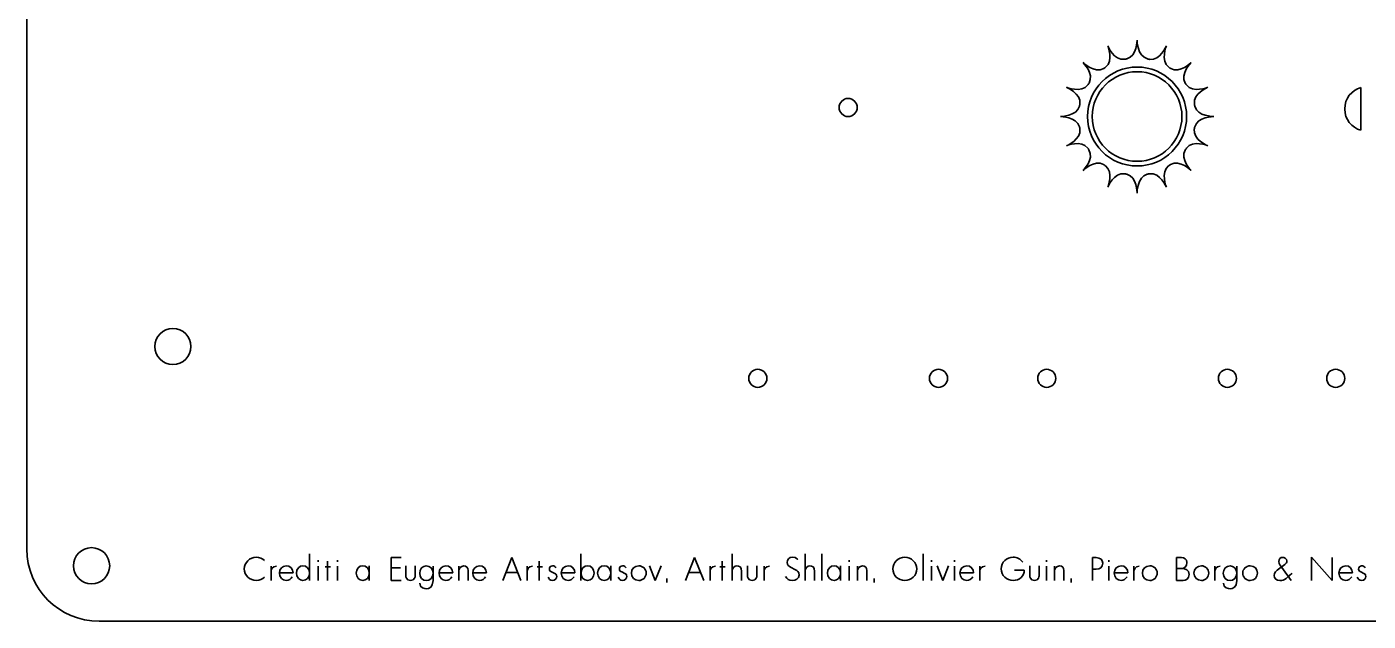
# Model space of a CAD drawing. Header units: inches. Extents: x 0 to 9.7, y -5.9 to 6.4.
# Drawn here: x 0 to 5.85, y -5.91 to -3.31 of the extents above; entities that cross this region are included whole.
import ezdxf

# ---------------------------------------------------------------- set-up
doc = ezdxf.new("R2010")
doc.units = ezdxf.units.IN
doc.header["$MEASUREMENT"] = 0
doc.layers.add('Livello 1', color=7, linetype='Continuous')

msp = doc.modelspace()

# ---------------------------------------------------------------- linework, layer by layer
at = {"layer": 'Livello 1', "color": 250, "lineweight": 35}
for points in [[(0, -5.5906), (0, -0.315)], [(9.3913, -5.9056), (0.315, -5.9056)]]:
    msp.add_lwpolyline(points, dxfattribs=at)
at = {"layer": 'Livello 1', "color": 174, "lineweight": 35}
for points in [[(5.8145, -3.7646), (5.8145, -3.5787)], [(5.7437, -3.6708), (5.7437, -3.6716)], [(5.7437, -3.6708), (5.7437, -3.6708)], [(5.7437, -3.6716), (5.7437, -3.6725)], [(5.7437, -3.6725), (5.7437, -3.6725)], [(1.2322, -5.7275), (1.2322, -5.6112)], [(1.2322, -5.6112), (1.2322, -5.7275)], [(2.4151, -5.7275), (2.4151, -5.6112)], [(2.4151, -5.6112), (2.4151, -5.7275)], [(3.0741, -5.7282), (3.0741, -5.612)], [(3.0741, -5.612), (3.0741, -5.7282)], [(3.3923, -5.612), (3.3923, -5.7282)], [(3.3923, -5.7282), (3.3923, -5.612)], [(3.4653, -5.612), (3.4653, -5.7282)], [(3.4653, -5.7282), (3.4653, -5.612)], [(3.907, -5.7282), (3.907, -5.612)], [(3.907, -5.612), (3.907, -5.7282)], [(1.0642, -5.7282), (1.0642, -5.6653)], [(1.0642, -5.6653), (1.0642, -5.7282)], [(1.2703, -5.6394), (1.2703, -5.646)], [(1.2703, -5.646), (1.2703, -5.6394)], [(1.2703, -5.6653), (1.2703, -5.7282)], [(1.2703, -5.7282), (1.2703, -5.6653)], [(1.3003, -5.6684), (1.3103, -5.6684)], [(1.3103, -5.6684), (1.3003, -5.6684)], [(1.3103, -5.6438), (1.3103, -5.6684)], [(1.3103, -5.6684), (1.3103, -5.6438)], [(1.3103, -5.7282), (1.3103, -5.6684)], [(1.3103, -5.6684), (1.3103, -5.7282)], [(1.3235, -5.6684), (1.3103, -5.6684)], [(1.3103, -5.6684), (1.3235, -5.6684)], [(1.3543, -5.6394), (1.3543, -5.646)], [(1.3543, -5.646), (1.3543, -5.6394)], [(1.3543, -5.6653), (1.3543, -5.7282)], [(1.3543, -5.7282), (1.3543, -5.6653)], [(1.4926, -5.7275), (1.4926, -5.6645)], [(1.4926, -5.6645), (1.4926, -5.7275)], [(1.5878, -5.6284), (1.5878, -5.7282)], [(1.6315, -5.6284), (1.5878, -5.6284)], [(1.5878, -5.6284), (1.6315, -5.6284)], [(1.5878, -5.6728), (1.5878, -5.6284)], [(1.6519, -5.6646), (1.6519, -5.7086)], [(1.6519, -5.7086), (1.6519, -5.6646)], [(1.6922, -5.7086), (1.6922, -5.6646)], [(1.6922, -5.6646), (1.6922, -5.7086)], [(1.7702, -5.6649), (1.7702, -5.7285)], [(1.7702, -5.7285), (1.7702, -5.6649)], [(1.8826, -5.7282), (1.8826, -5.6653)], [(1.8826, -5.6653), (1.8826, -5.7282)], [(2.114, -5.6284), (2.0746, -5.7282)], [(2.0746, -5.7282), (2.114, -5.6284)], [(2.1536, -5.7282), (2.114, -5.6284)], [(2.114, -5.6284), (2.1536, -5.7282)], [(2.181, -5.6653), (2.181, -5.7282)], [(2.181, -5.7282), (2.181, -5.6653)], [(2.2236, -5.6684), (2.2336, -5.6684)], [(2.2336, -5.6684), (2.2236, -5.6684)], [(2.2336, -5.6438), (2.2336, -5.6684)], [(2.2336, -5.6684), (2.2336, -5.6438)], [(2.2336, -5.7282), (2.2336, -5.6684)], [(2.2336, -5.6684), (2.2336, -5.7282)], [(2.2468, -5.6684), (2.2336, -5.6684)], [(2.2336, -5.6684), (2.2468, -5.6684)], [(2.545, -5.7275), (2.545, -5.6645)], [(2.545, -5.6645), (2.545, -5.7275)], [(2.7142, -5.6645), (2.7391, -5.7282)], [(2.7391, -5.7282), (2.7142, -5.6645)], [(2.764, -5.6645), (2.7391, -5.7282)], [(2.7391, -5.7282), (2.764, -5.6645)], [(2.9105, -5.6284), (2.8711, -5.7282)], [(2.8711, -5.7282), (2.9105, -5.6284)], [(2.9501, -5.7282), (2.9105, -5.6284)], [(2.9105, -5.6284), (2.9501, -5.7282)], [(2.9775, -5.6653), (2.9775, -5.7282)], [(2.9775, -5.7282), (2.9775, -5.6653)], [(3.0201, -5.6684), (3.0301, -5.6684)], [(3.0301, -5.6684), (3.0201, -5.6684)], [(3.0301, -5.6438), (3.0301, -5.6684)], [(3.0301, -5.6684), (3.0301, -5.6438)], [(3.0301, -5.6684), (3.0301, -5.7282)], [(3.0433, -5.6684), (3.0301, -5.6684)], [(3.0301, -5.6684), (3.0433, -5.6684)], [(3.0301, -5.7282), (3.0301, -5.6684)], [(3.1412, -5.6646), (3.1412, -5.7086)], [(3.1412, -5.7086), (3.1412, -5.6646)], [(3.1815, -5.7086), (3.1815, -5.6646)], [(3.1815, -5.6646), (3.1815, -5.7086)], [(3.2132, -5.7282), (3.2132, -5.6653)], [(3.2132, -5.6653), (3.2132, -5.7282)], [(3.3279, -5.6696), (3.3505, -5.6813)], [(3.3505, -5.6813), (3.3279, -5.6696)], [(3.5465, -5.7275), (3.5465, -5.6645)], [(3.5465, -5.6645), (3.5465, -5.7275)], [(3.5846, -5.646), (3.5846, -5.6394)], [(3.5846, -5.6394), (3.5846, -5.646)], [(3.5846, -5.7282), (3.5846, -5.6653)], [(3.5846, -5.6653), (3.5846, -5.7282)], [(3.6204, -5.7282), (3.6204, -5.6653)], [(3.6204, -5.6653), (3.6204, -5.7282)], [(3.9429, -5.6394), (3.9429, -5.646)], [(3.9429, -5.646), (3.9429, -5.6394)], [(3.9429, -5.6653), (3.9429, -5.7282)], [(3.9429, -5.7282), (3.9429, -5.6653)], [(3.9919, -5.7282), (3.9669, -5.6645)], [(3.9669, -5.6645), (3.9919, -5.7282)], [(4.0167, -5.6645), (3.9919, -5.7282)], [(3.9919, -5.7282), (4.0167, -5.6645)], [(4.0427, -5.646), (4.0427, -5.6394)], [(4.0427, -5.6394), (4.0427, -5.646)], [(4.0427, -5.7282), (4.0427, -5.6653)], [(4.0427, -5.6653), (4.0427, -5.7282)], [(4.1527, -5.6653), (4.1527, -5.7282)], [(4.1527, -5.7282), (4.1527, -5.6653)], [(4.3713, -5.6646), (4.3713, -5.7086)], [(4.3713, -5.7086), (4.3713, -5.6646)], [(4.4116, -5.7086), (4.4116, -5.6646)], [(4.4116, -5.6646), (4.4116, -5.7086)], [(4.4433, -5.6394), (4.4433, -5.646)], [(4.4433, -5.646), (4.4433, -5.6394)], [(4.4433, -5.6653), (4.4433, -5.7282)], [(4.4433, -5.7282), (4.4433, -5.6653)], [(4.4791, -5.7282), (4.4791, -5.6653)], [(4.4791, -5.6653), (4.4791, -5.7282)], [(4.6445, -5.7282), (4.6445, -5.6284)], [(4.6445, -5.6284), (4.6445, -5.7282)], [(4.6604, -5.6284), (4.6445, -5.6284)], [(4.6445, -5.6284), (4.6604, -5.6284)], [(4.7152, -5.6394), (4.7152, -5.646)], [(4.7152, -5.646), (4.7152, -5.6394)], [(4.7152, -5.6653), (4.7152, -5.7282)], [(4.7152, -5.7282), (4.7152, -5.6653)], [(4.8252, -5.7282), (4.8252, -5.6653)], [(4.8252, -5.6653), (4.8252, -5.7282)], [(5.0103, -5.6284), (5.0316, -5.6284)], [(5.0103, -5.7282), (5.0103, -5.6284)], [(5.0103, -5.6284), (5.0103, -5.7282)], [(5.0316, -5.6284), (5.0103, -5.6284)], [(5.178, -5.6653), (5.178, -5.7282)], [(5.178, -5.7282), (5.178, -5.6653)], [(5.2728, -5.6649), (5.2728, -5.7285)], [(5.2728, -5.7285), (5.2728, -5.6649)], [(5.4495, -5.6835), (5.4825, -5.6585)], [(5.4825, -5.6585), (5.4495, -5.6835)], [(5.5982, -5.627), (5.5982, -5.7275)], [(5.6896, -5.7282), (5.5982, -5.627)], [(5.5982, -5.627), (5.6896, -5.7282)], [(5.5982, -5.7275), (5.5982, -5.627)], [(5.6896, -5.6277), (5.6896, -5.7282)], [(5.6896, -5.7282), (5.6896, -5.6277)], [(1.101, -5.6947), (1.1604, -5.6947)], [(1.1604, -5.6947), (1.101, -5.6947)], [(1.6283, -5.6728), (1.5878, -5.6728)], [(1.5878, -5.6728), (1.6283, -5.6728)], [(1.5878, -5.7282), (1.5878, -5.6728)], [(1.6315, -5.7282), (1.5878, -5.7282)], [(1.5878, -5.7282), (1.6315, -5.7282)], [(1.7968, -5.6947), (1.8562, -5.6947)], [(1.8562, -5.6947), (1.7968, -5.6947)], [(1.9435, -5.6947), (2.0029, -5.6947)], [(2.0029, -5.6947), (1.9435, -5.6947)], [(2.1394, -5.6925), (2.0885, -5.6925)], [(2.0885, -5.6925), (2.1394, -5.6925)], [(2.2872, -5.6907), (2.3007, -5.6971)], [(2.3007, -5.6971), (2.2872, -5.6907)], [(2.3293, -5.6947), (2.3887, -5.6947)], [(2.3887, -5.6947), (2.3293, -5.6947)], [(2.5926, -5.6907), (2.6061, -5.6971)], [(2.6061, -5.6971), (2.5926, -5.6907)], [(2.79, -5.7197), (2.79, -5.7372)], [(2.79, -5.7372), (2.79, -5.7197)], [(2.9359, -5.6925), (2.885, -5.6925)], [(2.885, -5.6925), (2.9359, -5.6925)], [(3.1149, -5.7282), (3.1149, -5.6885)], [(3.1149, -5.6885), (3.1149, -5.7282)], [(3.4331, -5.6885), (3.4331, -5.7282)], [(3.4331, -5.7282), (3.4331, -5.6885)], [(3.6929, -5.7197), (3.6929, -5.7372)], [(3.6929, -5.7372), (3.6929, -5.7197)], [(4.0669, -5.6947), (4.1263, -5.6947)], [(4.1263, -5.6947), (4.0669, -5.6947)], [(4.3052, -5.6827), (4.3467, -5.6827)], [(4.3467, -5.6827), (4.3052, -5.6827)], [(4.5516, -5.7372), (4.5516, -5.7197)], [(4.5516, -5.7197), (4.5516, -5.7372)], [(4.6445, -5.6791), (4.661, -5.6791)], [(4.661, -5.6791), (4.6445, -5.6791)], [(4.7394, -5.6947), (4.7988, -5.6947)], [(4.7988, -5.6947), (4.7394, -5.6947)], [(5.0103, -5.676), (5.031, -5.676)], [(5.031, -5.676), (5.0103, -5.676)], [(5.0103, -5.676), (5.031, -5.676)], [(5.031, -5.676), (5.0103, -5.676)], [(5.04, -5.7282), (5.0103, -5.7282)], [(5.0103, -5.7282), (5.04, -5.7282)], [(5.5107, -5.7282), (5.4698, -5.671)], [(5.4698, -5.671), (5.5107, -5.7282)], [(5.7184, -5.6947), (5.7778, -5.6947)], [(5.7778, -5.6947), (5.7184, -5.6947)], [(5.8138, -5.6907), (5.8272, -5.6971)], [(5.8272, -5.6971), (5.8138, -5.6907)]]:
    msp.add_lwpolyline(points, dxfattribs=at)
for points in [[(4.8388, -3.371), (4.8388, -3.371), (4.8388, -3.4415), (4.7942, -3.4532)], [(4.8842, -3.4534), (4.8388, -3.4418), (4.8388, -3.371), (4.8388, -3.371)], [(4.7111, -3.3964), (4.7111, -3.3964), (4.7381, -3.4616), (4.7013, -3.4895)], [(4.7846, -3.4551), (4.7382, -3.4618), (4.7111, -3.3964), (4.7111, -3.3964)], [(4.9665, -3.3964), (4.9665, -3.3964), (4.9395, -3.4616), (4.8938, -3.4553)], [(4.9769, -3.4899), (4.9394, -3.4618), (4.9665, -3.3964), (4.9665, -3.3964)], [(4.6028, -3.4687), (4.6028, -3.4687), (4.6527, -3.5186), (4.6294, -3.5585)], [(4.6932, -3.4949), (4.6529, -3.5188), (4.6028, -3.4687), (4.6028, -3.4687)], [(4.6231, -3.7047), (4.6231, -3.5858), (4.7199, -3.489), (4.8388, -3.489)], [(4.6976, -3.4923), (4.6961, -3.4931), (4.6946, -3.494), (4.6932, -3.4949)], [(4.7013, -3.4895), (4.7001, -3.4904), (4.6989, -3.4913), (4.6976, -3.4923)], [(4.7897, -3.4544), (4.788, -3.4546), (4.7862, -3.4549), (4.7846, -3.4551)], [(4.7942, -3.4532), (4.7927, -3.4536), (4.7912, -3.454), (4.7897, -3.4544)], [(4.8388, -3.489), (4.9577, -3.489), (5.0545, -3.5858), (5.0545, -3.7047)], [(4.8892, -3.4547), (4.8875, -3.4542), (4.8858, -3.4538), (4.8842, -3.4534)], [(4.8938, -3.4553), (4.8923, -3.4551), (4.8908, -3.4549), (4.8892, -3.4547)], [(4.9812, -3.4931), (4.9798, -3.492), (4.9783, -3.4909), (4.9769, -3.4899)], [(4.9851, -3.4953), (4.9838, -3.4946), (4.9825, -3.4938), (4.9812, -3.4931)], [(5.0748, -3.4687), (5.0748, -3.4687), (5.0249, -3.5186), (4.9851, -3.4953)], [(5.0486, -3.5591), (5.0247, -3.5188), (5.0748, -3.4687), (5.0748, -3.4687)], [(4.6269, -3.5626), (4.6259, -3.5639), (4.6249, -3.5653), (4.6239, -3.5666)], [(4.6294, -3.5585), (4.6286, -3.5598), (4.6278, -3.5612), (4.6269, -3.5626)], [(4.8388, -3.5094), (4.7311, -3.5094), (4.6434, -3.597), (4.6434, -3.7047)], [(5.0341, -3.7047), (5.0341, -3.597), (4.9465, -3.5094), (4.8388, -3.5094)], [(5.0512, -3.5634), (5.0503, -3.562), (5.0495, -3.5605), (5.0486, -3.5591)], [(5.0541, -3.5672), (5.0531, -3.566), (5.0522, -3.5647), (5.0512, -3.5634)], [(4.6239, -3.5666), (4.5959, -3.6041), (4.5305, -3.577), (4.5305, -3.577)], [(4.5305, -3.577), (4.5305, -3.577), (4.5957, -3.604), (4.5894, -3.6497)], [(5.1471, -3.577), (5.1471, -3.577), (5.0819, -3.604), (5.0541, -3.5672)], [(5.0884, -3.6505), (5.0817, -3.6041), (5.1471, -3.577), (5.1471, -3.577)], [(5.8145, -3.5787), (5.7736, -3.5898), (5.7437, -3.6264), (5.7437, -3.6708)], [(3.5402, -3.6654), (3.5402, -3.6436), (3.5578, -3.626), (3.5795, -3.626)], [(3.5795, -3.7047), (3.5578, -3.7047), (3.5402, -3.6871), (3.5402, -3.6654)], [(3.5795, -3.626), (3.6013, -3.626), (3.6189, -3.6436), (3.6189, -3.6654)], [(3.6189, -3.6654), (3.6189, -3.6871), (3.6013, -3.7047), (3.5795, -3.7047)], [(4.5875, -3.6593), (4.5759, -3.7047), (4.5051, -3.7047), (4.5051, -3.7047)], [(4.5887, -3.6543), (4.5883, -3.656), (4.5879, -3.6577), (4.5875, -3.6593)], [(4.5894, -3.6497), (4.5892, -3.6513), (4.5889, -3.6528), (4.5887, -3.6543)], [(5.0891, -3.6556), (5.0889, -3.6539), (5.0886, -3.6522), (5.0884, -3.6505)], [(5.0903, -3.6601), (5.0899, -3.6586), (5.0895, -3.6571), (5.0891, -3.6556)], [(5.1725, -3.7047), (5.1725, -3.7047), (5.102, -3.7047), (5.0903, -3.6601)], [(5.7437, -3.6725), (5.7437, -3.7168), (5.7736, -3.7535), (5.8145, -3.7646)], [(4.5051, -3.7047), (4.5051, -3.7047), (4.5756, -3.7047), (4.5873, -3.7494)], [(4.8388, -3.9204), (4.7199, -3.9204), (4.6231, -3.8236), (4.6231, -3.7047)], [(4.6434, -3.7047), (4.6434, -3.8125), (4.7311, -3.9001), (4.8388, -3.9001)], [(4.8388, -3.9001), (4.9465, -3.9001), (5.0341, -3.8125), (5.0341, -3.7047)], [(5.0545, -3.7047), (5.0545, -3.8237), (4.9577, -3.9204), (4.8388, -3.9204)], [(5.0901, -3.7501), (5.1017, -3.7047), (5.1725, -3.7047), (5.1725, -3.7047)], [(4.5892, -3.759), (4.5959, -3.8053), (4.5305, -3.8324), (4.5305, -3.8324)], [(4.5873, -3.7494), (4.5877, -3.7509), (4.5881, -3.7524), (4.5885, -3.7539)], [(4.5885, -3.7539), (4.5887, -3.7556), (4.589, -3.7573), (4.5892, -3.759)], [(5.1471, -3.8324), (5.1471, -3.8324), (5.0819, -3.8054), (5.0882, -3.7597)], [(5.0882, -3.7597), (5.0884, -3.7582), (5.0887, -3.7566), (5.0889, -3.7551)], [(5.0889, -3.7551), (5.0893, -3.7534), (5.0897, -3.7518), (5.0901, -3.7501)], [(4.5305, -3.8324), (4.5305, -3.8324), (4.5957, -3.8054), (4.6235, -3.8422)], [(4.629, -3.8504), (4.6529, -3.8906), (4.6028, -3.9407), (4.6028, -3.9407)], [(4.6235, -3.8422), (4.6245, -3.8435), (4.6254, -3.8447), (4.6264, -3.846)], [(4.6264, -3.846), (4.6272, -3.8474), (4.6281, -3.8489), (4.629, -3.8504)], [(5.0748, -3.9407), (5.0748, -3.9407), (5.0249, -3.8908), (5.0482, -3.851)], [(5.0482, -3.851), (5.049, -3.8497), (5.0498, -3.8483), (5.0506, -3.847)], [(5.0506, -3.847), (5.0516, -3.8456), (5.0526, -3.8442), (5.0537, -3.8429)], [(5.0537, -3.8429), (5.0817, -3.8053), (5.1471, -3.8324), (5.1471, -3.8324)], [(4.6028, -3.9407), (4.6028, -3.9407), (4.6527, -3.8908), (4.6925, -3.9141)], [(4.6925, -3.9141), (4.6939, -3.9149), (4.6953, -3.9157), (4.6966, -3.9166)], [(4.6966, -3.9166), (4.698, -3.9176), (4.6993, -3.9186), (4.7007, -3.9196)], [(4.98, -3.9172), (4.9815, -3.9163), (4.9829, -3.9154), (4.9844, -3.9146)], [(4.9844, -3.9146), (5.0247, -3.8906), (5.0748, -3.9407), (5.0748, -3.9407)], [(4.7007, -3.9196), (4.7382, -3.9476), (4.7111, -4.013), (4.7111, -4.013)], [(4.7111, -4.013), (4.7111, -4.013), (4.7381, -3.9479), (4.7838, -3.9542)], [(4.7838, -3.9542), (4.7853, -3.9544), (4.7868, -3.9546), (4.7884, -3.9548)], [(4.7884, -3.9548), (4.79, -3.9552), (4.7917, -3.9557), (4.7934, -3.9561)], [(4.7934, -3.9561), (4.8388, -3.9676), (4.8388, -4.0384), (4.8388, -4.0384)], [(4.8388, -4.0384), (4.8388, -4.0384), (4.8388, -3.9679), (4.8834, -3.9562)], [(4.8834, -3.9562), (4.8849, -3.9558), (4.8864, -3.9554), (4.8879, -3.955)], [(4.8879, -3.955), (4.8897, -3.9548), (4.8913, -3.9546), (4.8931, -3.9543)], [(4.8931, -3.9543), (4.9394, -3.9476), (4.9665, -4.013), (4.9665, -4.013)], [(4.9665, -4.013), (4.9665, -4.013), (4.9395, -3.9479), (4.9763, -3.92)], [(4.9763, -3.92), (4.9775, -3.919), (4.9788, -3.9181), (4.98, -3.9172)], [(1.0003, -5.627), (0.9714, -5.627), (0.9478, -5.6498), (0.9478, -5.6775)], [(0.9478, -5.6775), (0.9478, -5.6498), (0.9714, -5.627), (1.0003, -5.627)], [(1.0355, -5.6402), (1.0262, -5.6318), (1.0137, -5.627), (1.0003, -5.627)], [(1.0003, -5.627), (1.0137, -5.627), (1.0262, -5.6318), (1.0355, -5.6402)], [(1.0642, -5.6884), (1.0642, -5.6831), (1.0685, -5.6645), (1.0875, -5.6653)], [(1.0875, -5.6653), (1.0685, -5.6645), (1.0642, -5.6831), (1.0642, -5.6884)], [(1.1307, -5.6638), (1.1142, -5.6638), (1.1009, -5.6782), (1.1009, -5.6958)], [(1.1009, -5.6958), (1.1009, -5.6782), (1.1142, -5.6638), (1.1307, -5.6638)], [(1.1604, -5.6947), (1.16, -5.6774), (1.1468, -5.6638), (1.1307, -5.6638)], [(1.1307, -5.6638), (1.1468, -5.6638), (1.16, -5.6774), (1.1604, -5.6947)], [(1.175, -5.696), (1.175, -5.6782), (1.1878, -5.6636), (1.2036, -5.6636)], [(1.175, -5.696), (1.175, -5.6782), (1.1878, -5.6636), (1.2036, -5.6636)], [(1.2036, -5.6636), (1.2193, -5.6636), (1.2322, -5.6782), (1.2322, -5.696)], [(1.2036, -5.6636), (1.2193, -5.6636), (1.2322, -5.6782), (1.2322, -5.696)], [(1.4354, -5.696), (1.4354, -5.6782), (1.4482, -5.6636), (1.464, -5.6636)], [(1.4354, -5.696), (1.4354, -5.6782), (1.4482, -5.6636), (1.464, -5.6636)], [(1.464, -5.6636), (1.4797, -5.6636), (1.4926, -5.6782), (1.4926, -5.696)], [(1.464, -5.6636), (1.4797, -5.6636), (1.4926, -5.6782), (1.4926, -5.696)], [(1.7121, -5.6964), (1.7121, -5.6785), (1.7251, -5.6642), (1.7411, -5.6642)], [(1.7121, -5.6964), (1.7121, -5.6785), (1.7251, -5.6642), (1.7411, -5.6642)], [(1.7411, -5.6642), (1.7572, -5.6642), (1.7702, -5.6785), (1.7702, -5.6964)], [(1.7411, -5.6642), (1.7572, -5.6642), (1.7702, -5.6785), (1.7702, -5.6964)], [(1.8265, -5.6638), (1.81, -5.6638), (1.7967, -5.6782), (1.7967, -5.6958)], [(1.7967, -5.6958), (1.7967, -5.6782), (1.81, -5.6638), (1.8265, -5.6638)], [(1.8562, -5.6947), (1.8558, -5.6774), (1.8426, -5.6638), (1.8265, -5.6638)], [(1.8265, -5.6638), (1.8426, -5.6638), (1.8558, -5.6774), (1.8562, -5.6947)], [(1.8826, -5.6866), (1.883, -5.677), (1.8917, -5.6643), (1.904, -5.6643)], [(1.904, -5.6643), (1.8917, -5.6643), (1.883, -5.677), (1.8826, -5.6866)], [(1.923, -5.6838), (1.923, -5.6717), (1.9162, -5.6643), (1.904, -5.6643)], [(1.904, -5.6643), (1.9162, -5.6643), (1.923, -5.6717), (1.923, -5.6838)], [(1.9732, -5.6638), (1.9567, -5.6638), (1.9433, -5.6782), (1.9433, -5.6958)], [(1.9433, -5.6958), (1.9433, -5.6782), (1.9567, -5.6638), (1.9732, -5.6638)], [(2.0029, -5.6947), (2.0025, -5.6774), (1.9893, -5.6638), (1.9732, -5.6638)], [(1.9732, -5.6638), (1.9893, -5.6638), (2.0025, -5.6774), (2.0029, -5.6947)], [(2.2043, -5.6653), (2.1853, -5.6645), (2.181, -5.6831), (2.181, -5.6884)], [(2.181, -5.6884), (2.181, -5.6831), (2.1853, -5.6645), (2.2043, -5.6653)], [(2.2908, -5.6639), (2.2826, -5.6639), (2.2772, -5.6699), (2.2772, -5.6782)], [(2.2772, -5.6782), (2.2772, -5.6699), (2.2826, -5.6639), (2.2908, -5.6639)], [(2.3059, -5.6724), (2.305, -5.6685), (2.299, -5.6639), (2.2908, -5.6639)], [(2.2908, -5.6639), (2.299, -5.6639), (2.305, -5.6685), (2.3059, -5.6724)], [(2.359, -5.6638), (2.3425, -5.6638), (2.3292, -5.6782), (2.3292, -5.6958)], [(2.3292, -5.6958), (2.3292, -5.6782), (2.3425, -5.6638), (2.359, -5.6638)], [(2.3887, -5.6947), (2.3883, -5.6774), (2.3751, -5.6638), (2.359, -5.6638)], [(2.359, -5.6638), (2.3751, -5.6638), (2.3883, -5.6774), (2.3887, -5.6947)], [(2.4153, -5.696), (2.4153, -5.6782), (2.4282, -5.6636), (2.444, -5.6636)], [(2.4153, -5.696), (2.4153, -5.6782), (2.4282, -5.6636), (2.444, -5.6636)], [(2.444, -5.6636), (2.4598, -5.6636), (2.4726, -5.6782), (2.4726, -5.696)], [(2.444, -5.6636), (2.4598, -5.6636), (2.4726, -5.6782), (2.4726, -5.696)], [(2.4878, -5.696), (2.4878, -5.6782), (2.5005, -5.6636), (2.5164, -5.6636)], [(2.4878, -5.696), (2.4878, -5.6782), (2.5005, -5.6636), (2.5164, -5.6636)], [(2.5164, -5.6636), (2.532, -5.6636), (2.545, -5.6782), (2.545, -5.696)], [(2.5164, -5.6636), (2.532, -5.6636), (2.545, -5.6782), (2.545, -5.696)], [(2.5962, -5.6639), (2.588, -5.6639), (2.5826, -5.6699), (2.5826, -5.6782)], [(2.5826, -5.6782), (2.5826, -5.6699), (2.588, -5.6639), (2.5962, -5.6639)], [(2.6114, -5.6724), (2.6104, -5.6685), (2.6044, -5.6639), (2.5962, -5.6639)], [(2.5962, -5.6639), (2.6044, -5.6639), (2.6104, -5.6685), (2.6114, -5.6724)], [(2.6346, -5.696), (2.6346, -5.6782), (2.6491, -5.6638), (2.6669, -5.6638)], [(2.6346, -5.696), (2.6346, -5.6782), (2.6491, -5.6638), (2.6669, -5.6638)], [(2.6669, -5.6638), (2.6847, -5.6638), (2.6993, -5.6782), (2.6993, -5.696)], [(2.6669, -5.6638), (2.6847, -5.6638), (2.6993, -5.6782), (2.6993, -5.696)], [(3.0008, -5.6653), (2.9818, -5.6645), (2.9775, -5.6831), (2.9775, -5.6884)], [(2.9775, -5.6884), (2.9775, -5.6831), (2.9818, -5.6645), (3.0008, -5.6653)], [(3.0741, -5.6875), (3.0741, -5.6729), (3.0847, -5.6643), (3.0944, -5.6643)], [(3.0944, -5.6643), (3.0847, -5.6643), (3.0741, -5.6729), (3.0741, -5.6875)], [(3.0944, -5.6643), (3.1043, -5.6643), (3.1149, -5.6681), (3.1149, -5.6885)], [(3.1149, -5.6885), (3.1149, -5.6681), (3.1043, -5.6643), (3.0944, -5.6643)], [(3.2132, -5.6884), (3.2132, -5.6831), (3.2175, -5.6645), (3.2365, -5.6653)], [(3.2365, -5.6653), (3.2175, -5.6645), (3.2132, -5.6831), (3.2132, -5.6884)], [(3.3375, -5.6264), (3.3211, -5.6264), (3.3128, -5.6389), (3.3132, -5.6496)], [(3.3132, -5.6496), (3.3128, -5.6389), (3.3211, -5.6264), (3.3375, -5.6264)], [(3.3132, -5.6496), (3.3136, -5.6605), (3.3194, -5.6653), (3.3279, -5.6696)], [(3.3279, -5.6696), (3.3194, -5.6653), (3.3136, -5.6605), (3.3132, -5.6496)], [(3.3601, -5.637), (3.3601, -5.637), (3.3538, -5.6264), (3.3375, -5.6264)], [(3.3375, -5.6264), (3.3538, -5.6264), (3.3601, -5.637), (3.3601, -5.637)], [(3.3923, -5.6875), (3.3923, -5.6729), (3.4029, -5.6643), (3.4126, -5.6643)], [(3.4126, -5.6643), (3.4029, -5.6643), (3.3923, -5.6729), (3.3923, -5.6875)], [(3.4126, -5.6643), (3.4224, -5.6643), (3.4331, -5.6681), (3.4331, -5.6885)], [(3.4331, -5.6885), (3.4331, -5.6681), (3.4224, -5.6643), (3.4126, -5.6643)], [(3.4893, -5.696), (3.4893, -5.6782), (3.5021, -5.6636), (3.5179, -5.6636)], [(3.4893, -5.696), (3.4893, -5.6782), (3.5021, -5.6636), (3.5179, -5.6636)], [(3.5179, -5.6636), (3.5336, -5.6636), (3.5465, -5.6782), (3.5465, -5.696)], [(3.5179, -5.6636), (3.5336, -5.6636), (3.5465, -5.6782), (3.5465, -5.696)], [(3.6204, -5.6866), (3.6208, -5.677), (3.6294, -5.6643), (3.6418, -5.6643)], [(3.6418, -5.6643), (3.6294, -5.6643), (3.6208, -5.677), (3.6204, -5.6866)], [(3.6608, -5.6838), (3.6608, -5.6717), (3.654, -5.6643), (3.6418, -5.6643)], [(3.6418, -5.6643), (3.654, -5.6643), (3.6608, -5.6717), (3.6608, -5.6838)], [(3.774, -5.6777), (3.774, -5.6498), (3.7976, -5.627), (3.8262, -5.627)], [(3.774, -5.6777), (3.774, -5.6498), (3.7976, -5.627), (3.8262, -5.627)], [(3.8262, -5.627), (3.8549, -5.627), (3.8784, -5.6498), (3.8784, -5.6777)], [(3.8262, -5.627), (3.8549, -5.627), (3.8784, -5.6498), (3.8784, -5.6777)], [(4.0966, -5.6638), (4.0801, -5.6638), (4.0668, -5.6782), (4.0668, -5.6958)], [(4.0668, -5.6958), (4.0668, -5.6782), (4.0801, -5.6638), (4.0966, -5.6638)], [(4.1263, -5.6947), (4.1259, -5.6774), (4.1127, -5.6638), (4.0966, -5.6638)], [(4.0966, -5.6638), (4.1127, -5.6638), (4.1259, -5.6774), (4.1263, -5.6947)], [(4.176, -5.6653), (4.157, -5.6645), (4.1527, -5.6831), (4.1527, -5.6884)], [(4.1527, -5.6884), (4.1527, -5.6831), (4.157, -5.6645), (4.176, -5.6653)], [(4.2983, -5.6262), (4.2698, -5.6262), (4.2465, -5.6491), (4.2465, -5.6771)], [(4.2465, -5.6771), (4.2465, -5.6491), (4.2698, -5.6262), (4.2983, -5.6262)], [(4.3409, -5.6482), (4.3313, -5.6345), (4.3152, -5.6262), (4.2983, -5.6262)], [(4.2983, -5.6262), (4.3152, -5.6262), (4.3313, -5.6345), (4.3409, -5.6482)], [(4.4791, -5.6866), (4.4795, -5.677), (4.4881, -5.6643), (4.5005, -5.6643)], [(4.5005, -5.6643), (4.4881, -5.6643), (4.4795, -5.677), (4.4791, -5.6866)], [(4.5195, -5.6838), (4.5195, -5.6717), (4.5127, -5.6643), (4.5005, -5.6643)], [(4.5005, -5.6643), (4.5127, -5.6643), (4.5195, -5.6717), (4.5195, -5.6838)], [(4.6889, -5.6531), (4.6889, -5.6367), (4.6787, -5.6285), (4.6604, -5.6284)], [(4.6604, -5.6284), (4.6787, -5.6285), (4.6889, -5.6367), (4.6889, -5.6531)], [(4.661, -5.6791), (4.678, -5.6791), (4.6889, -5.6693), (4.6889, -5.6531)], [(4.6889, -5.6531), (4.6889, -5.6693), (4.678, -5.6791), (4.661, -5.6791)], [(4.7691, -5.6638), (4.7526, -5.6638), (4.7392, -5.6782), (4.7392, -5.6958)], [(4.7392, -5.6958), (4.7392, -5.6782), (4.7526, -5.6638), (4.7691, -5.6638)], [(4.7988, -5.6947), (4.7984, -5.6774), (4.7852, -5.6638), (4.7691, -5.6638)], [(4.7691, -5.6638), (4.7852, -5.6638), (4.7984, -5.6774), (4.7988, -5.6947)], [(4.8252, -5.6884), (4.8252, -5.6831), (4.8295, -5.6645), (4.8485, -5.6653)], [(4.8485, -5.6653), (4.8295, -5.6645), (4.8252, -5.6831), (4.8252, -5.6884)], [(4.8619, -5.696), (4.8619, -5.6782), (4.8765, -5.6638), (4.8942, -5.6638)], [(4.8619, -5.696), (4.8619, -5.6782), (4.8765, -5.6638), (4.8942, -5.6638)], [(4.8942, -5.6638), (4.912, -5.6638), (4.9266, -5.6782), (4.9266, -5.696)], [(4.8942, -5.6638), (4.912, -5.6638), (4.9266, -5.6782), (4.9266, -5.696)], [(5.0557, -5.6502), (5.0557, -5.6666), (5.0461, -5.676), (5.031, -5.676)], [(5.031, -5.676), (5.0461, -5.676), (5.0557, -5.6666), (5.0557, -5.6502)], [(5.0316, -5.6284), (5.0441, -5.6284), (5.0557, -5.6338), (5.0557, -5.6502)], [(5.0557, -5.6502), (5.0557, -5.6338), (5.0441, -5.6284), (5.0316, -5.6284)], [(5.0866, -5.696), (5.0866, -5.6782), (5.1012, -5.6638), (5.1189, -5.6638)], [(5.0866, -5.696), (5.0866, -5.6782), (5.1012, -5.6638), (5.1189, -5.6638)], [(5.1189, -5.6638), (5.1367, -5.6638), (5.1513, -5.6782), (5.1513, -5.696)], [(5.1189, -5.6638), (5.1367, -5.6638), (5.1513, -5.6782), (5.1513, -5.696)], [(5.2013, -5.6653), (5.1823, -5.6645), (5.178, -5.6831), (5.178, -5.6884)], [(5.178, -5.6884), (5.178, -5.6831), (5.1823, -5.6645), (5.2013, -5.6653)], [(5.2146, -5.6964), (5.2146, -5.6785), (5.2277, -5.6642), (5.2437, -5.6642)], [(5.2146, -5.6964), (5.2146, -5.6785), (5.2277, -5.6642), (5.2437, -5.6642)], [(5.2437, -5.6642), (5.2598, -5.6642), (5.2728, -5.6785), (5.2728, -5.6964)], [(5.2437, -5.6642), (5.2598, -5.6642), (5.2728, -5.6785), (5.2728, -5.6964)], [(5.2992, -5.696), (5.2992, -5.6782), (5.3138, -5.6638), (5.3316, -5.6638)], [(5.2992, -5.696), (5.2992, -5.6782), (5.3138, -5.6638), (5.3316, -5.6638)], [(5.3316, -5.6638), (5.3493, -5.6638), (5.3639, -5.6782), (5.3639, -5.696)], [(5.3316, -5.6638), (5.3493, -5.6638), (5.3639, -5.6782), (5.3639, -5.696)], [(5.4717, -5.6271), (5.4641, -5.6274), (5.4566, -5.6342), (5.4566, -5.6457)], [(5.4566, -5.6457), (5.4566, -5.6342), (5.4641, -5.6274), (5.4717, -5.6271)], [(5.4566, -5.6457), (5.4566, -5.6571), (5.4655, -5.6649), (5.4698, -5.671)], [(5.4698, -5.671), (5.4655, -5.6649), (5.4566, -5.6571), (5.4566, -5.6457)], [(5.4913, -5.643), (5.4913, -5.6323), (5.4795, -5.6269), (5.4717, -5.6271)], [(5.4717, -5.6271), (5.4795, -5.6269), (5.4913, -5.6323), (5.4913, -5.643)], [(5.4825, -5.6585), (5.4892, -5.6534), (5.4913, -5.6473), (5.4913, -5.643)], [(5.4913, -5.643), (5.4913, -5.6473), (5.4892, -5.6534), (5.4825, -5.6585)], [(5.7481, -5.6638), (5.7316, -5.6638), (5.7183, -5.6782), (5.7183, -5.6958)], [(5.7183, -5.6958), (5.7183, -5.6782), (5.7316, -5.6638), (5.7481, -5.6638)], [(5.7778, -5.6947), (5.7774, -5.6774), (5.7642, -5.6638), (5.7481, -5.6638)], [(5.7481, -5.6638), (5.7642, -5.6638), (5.7774, -5.6774), (5.7778, -5.6947)], [(5.8174, -5.6639), (5.8092, -5.6639), (5.8038, -5.6699), (5.8038, -5.6782)], [(5.8038, -5.6782), (5.8038, -5.6699), (5.8092, -5.6639), (5.8174, -5.6639)], [(5.8325, -5.6724), (5.8315, -5.6685), (5.8256, -5.6639), (5.8174, -5.6639)], [(5.8174, -5.6639), (5.8256, -5.6639), (5.8315, -5.6685), (5.8325, -5.6724)], [(0.9478, -5.6775), (0.9478, -5.7054), (0.9714, -5.7282), (1.0003, -5.7282)], [(1.0003, -5.7282), (0.9714, -5.7282), (0.9478, -5.7054), (0.9478, -5.6775)], [(1.0362, -5.7142), (1.0269, -5.7228), (1.0142, -5.7282), (1.0003, -5.7282)], [(1.0003, -5.7282), (1.0142, -5.7282), (1.0269, -5.7228), (1.0362, -5.7142)], [(1.1009, -5.6958), (1.1009, -5.7136), (1.1142, -5.7282), (1.1307, -5.7282)], [(1.1307, -5.7282), (1.1142, -5.7282), (1.1009, -5.7136), (1.1009, -5.6958)], [(1.1307, -5.7282), (1.1417, -5.7282), (1.1514, -5.7215), (1.1567, -5.712)], [(1.1567, -5.712), (1.1514, -5.7215), (1.1417, -5.7282), (1.1307, -5.7282)], [(1.2036, -5.7282), (1.1878, -5.7282), (1.175, -5.7136), (1.175, -5.696)], [(1.2036, -5.7282), (1.1878, -5.7282), (1.175, -5.7136), (1.175, -5.696)], [(1.2322, -5.696), (1.2322, -5.7136), (1.2193, -5.7282), (1.2036, -5.7282)], [(1.2322, -5.696), (1.2322, -5.7136), (1.2193, -5.7282), (1.2036, -5.7282)], [(1.464, -5.7282), (1.4482, -5.7282), (1.4354, -5.7136), (1.4354, -5.696)], [(1.464, -5.7282), (1.4482, -5.7282), (1.4354, -5.7136), (1.4354, -5.696)], [(1.4926, -5.696), (1.4926, -5.7136), (1.4797, -5.7282), (1.464, -5.7282)], [(1.4926, -5.696), (1.4926, -5.7136), (1.4797, -5.7282), (1.464, -5.7282)], [(1.6519, -5.7086), (1.6519, -5.7086), (1.6522, -5.7281), (1.6719, -5.7282)], [(1.6719, -5.7282), (1.6522, -5.7281), (1.6519, -5.7086), (1.6519, -5.7086)], [(1.6719, -5.7282), (1.6918, -5.7285), (1.6922, -5.7086), (1.6922, -5.7086)], [(1.6922, -5.7086), (1.6922, -5.7086), (1.6918, -5.7285), (1.6719, -5.7282)], [(1.7411, -5.7285), (1.7251, -5.7285), (1.7121, -5.7142), (1.7121, -5.6964)], [(1.7411, -5.7285), (1.7251, -5.7285), (1.7121, -5.7142), (1.7121, -5.6964)], [(1.7702, -5.6964), (1.7702, -5.7142), (1.7572, -5.7285), (1.7411, -5.7285)], [(1.7702, -5.6964), (1.7702, -5.7142), (1.7572, -5.7285), (1.7411, -5.7285)], [(1.7702, -5.7285), (1.7702, -5.7585), (1.7522, -5.7641), (1.7432, -5.7641)], [(1.7432, -5.7641), (1.7522, -5.7641), (1.7702, -5.7585), (1.7702, -5.7285)], [(1.7967, -5.6958), (1.7967, -5.7136), (1.81, -5.7282), (1.8265, -5.7282)], [(1.8265, -5.7282), (1.81, -5.7282), (1.7967, -5.7136), (1.7967, -5.6958)], [(1.8265, -5.7282), (1.8375, -5.7282), (1.8472, -5.7215), (1.8525, -5.712)], [(1.8525, -5.712), (1.8472, -5.7215), (1.8375, -5.7282), (1.8265, -5.7282)], [(1.923, -5.7282), (1.923, -5.7125), (1.923, -5.6993), (1.923, -5.6838)], [(1.923, -5.6838), (1.923, -5.6993), (1.923, -5.7125), (1.923, -5.7282)], [(1.9433, -5.6958), (1.9433, -5.7136), (1.9567, -5.7282), (1.9732, -5.7282)], [(1.9732, -5.7282), (1.9567, -5.7282), (1.9433, -5.7136), (1.9433, -5.6958)], [(1.9991, -5.712), (1.9939, -5.7215), (1.9841, -5.7282), (1.9732, -5.7282)], [(1.9732, -5.7282), (1.9841, -5.7282), (1.9939, -5.7215), (1.9991, -5.712)], [(2.2718, -5.7136), (2.2747, -5.7201), (2.28, -5.7282), (2.2911, -5.7282)], [(2.2911, -5.7282), (2.28, -5.7282), (2.2747, -5.7201), (2.2718, -5.7136)], [(2.2772, -5.6782), (2.2773, -5.6864), (2.2833, -5.6886), (2.2872, -5.6907)], [(2.2872, -5.6907), (2.2833, -5.6886), (2.2773, -5.6864), (2.2772, -5.6782)], [(2.3093, -5.7103), (2.3094, -5.7197), (2.3021, -5.7282), (2.2911, -5.7282)], [(2.2911, -5.7282), (2.3021, -5.7282), (2.3094, -5.7197), (2.3093, -5.7103)], [(2.3007, -5.6971), (2.304, -5.6986), (2.3091, -5.7008), (2.3093, -5.7103)], [(2.3093, -5.7103), (2.3091, -5.7008), (2.304, -5.6986), (2.3007, -5.6971)], [(2.3292, -5.6958), (2.3292, -5.7136), (2.3425, -5.7282), (2.359, -5.7282)], [(2.359, -5.7282), (2.3425, -5.7282), (2.3292, -5.7136), (2.3292, -5.6958)], [(2.359, -5.7282), (2.37, -5.7282), (2.3797, -5.7215), (2.385, -5.712)], [(2.385, -5.712), (2.3797, -5.7215), (2.37, -5.7282), (2.359, -5.7282)], [(2.444, -5.7282), (2.4282, -5.7282), (2.4153, -5.7136), (2.4153, -5.696)], [(2.444, -5.7282), (2.4282, -5.7282), (2.4153, -5.7136), (2.4153, -5.696)], [(2.4726, -5.696), (2.4726, -5.7136), (2.4598, -5.7282), (2.444, -5.7282)], [(2.4726, -5.696), (2.4726, -5.7136), (2.4598, -5.7282), (2.444, -5.7282)], [(2.5164, -5.7282), (2.5005, -5.7282), (2.4878, -5.7136), (2.4878, -5.696)], [(2.5164, -5.7282), (2.5005, -5.7282), (2.4878, -5.7136), (2.4878, -5.696)], [(2.545, -5.696), (2.545, -5.7136), (2.532, -5.7282), (2.5164, -5.7282)], [(2.545, -5.696), (2.545, -5.7136), (2.532, -5.7282), (2.5164, -5.7282)], [(2.5772, -5.7136), (2.5801, -5.7201), (2.5854, -5.7282), (2.5965, -5.7282)], [(2.5965, -5.7282), (2.5854, -5.7282), (2.5801, -5.7201), (2.5772, -5.7136)], [(2.5826, -5.6782), (2.5828, -5.6864), (2.5887, -5.6886), (2.5926, -5.6907)], [(2.5926, -5.6907), (2.5887, -5.6886), (2.5828, -5.6864), (2.5826, -5.6782)], [(2.6147, -5.7103), (2.6148, -5.7197), (2.6075, -5.7282), (2.5965, -5.7282)], [(2.5965, -5.7282), (2.6075, -5.7282), (2.6148, -5.7197), (2.6147, -5.7103)], [(2.6061, -5.6971), (2.6094, -5.6986), (2.6145, -5.7008), (2.6147, -5.7103)], [(2.6147, -5.7103), (2.6145, -5.7008), (2.6094, -5.6986), (2.6061, -5.6971)], [(2.6669, -5.7282), (2.6491, -5.7282), (2.6346, -5.7136), (2.6346, -5.696)], [(2.6669, -5.7282), (2.6491, -5.7282), (2.6346, -5.7136), (2.6346, -5.696)], [(2.6993, -5.696), (2.6993, -5.7136), (2.6847, -5.7282), (2.6669, -5.7282)], [(2.6993, -5.696), (2.6993, -5.7136), (2.6847, -5.7282), (2.6669, -5.7282)], [(3.1412, -5.7086), (3.1412, -5.7086), (3.1415, -5.7281), (3.1612, -5.7282)], [(3.1612, -5.7282), (3.1415, -5.7281), (3.1412, -5.7086), (3.1412, -5.7086)], [(3.1612, -5.7282), (3.1811, -5.7285), (3.1815, -5.7086), (3.1815, -5.7086)], [(3.1815, -5.7086), (3.1815, -5.7086), (3.1811, -5.7285), (3.1612, -5.7282)], [(3.3069, -5.7108), (3.3129, -5.7225), (3.3201, -5.7271), (3.3355, -5.7276)], [(3.3355, -5.7276), (3.3201, -5.7271), (3.3129, -5.7225), (3.3069, -5.7108)], [(3.3654, -5.7046), (3.3648, -5.7201), (3.3509, -5.7282), (3.3355, -5.7276)], [(3.3355, -5.7276), (3.3509, -5.7282), (3.3648, -5.7201), (3.3654, -5.7046)], [(3.3505, -5.6813), (3.3561, -5.6842), (3.3659, -5.6889), (3.3654, -5.7046)], [(3.3654, -5.7046), (3.3659, -5.6889), (3.3561, -5.6842), (3.3505, -5.6813)], [(3.5179, -5.7282), (3.5021, -5.7282), (3.4893, -5.7136), (3.4893, -5.696)], [(3.5179, -5.7282), (3.5021, -5.7282), (3.4893, -5.7136), (3.4893, -5.696)], [(3.5465, -5.696), (3.5465, -5.7136), (3.5336, -5.7282), (3.5179, -5.7282)], [(3.5465, -5.696), (3.5465, -5.7136), (3.5336, -5.7282), (3.5179, -5.7282)], [(3.6608, -5.7282), (3.6608, -5.7125), (3.6608, -5.6993), (3.6608, -5.6838)], [(3.6608, -5.6838), (3.6608, -5.6993), (3.6608, -5.7125), (3.6608, -5.7282)], [(3.8262, -5.7282), (3.7976, -5.7282), (3.774, -5.7054), (3.774, -5.6777)], [(3.8262, -5.7282), (3.7976, -5.7282), (3.774, -5.7054), (3.774, -5.6777)], [(3.8784, -5.6777), (3.8784, -5.7054), (3.8549, -5.7282), (3.8262, -5.7282)], [(3.8784, -5.6777), (3.8784, -5.7054), (3.8549, -5.7282), (3.8262, -5.7282)], [(4.0668, -5.6958), (4.0668, -5.7136), (4.0801, -5.7282), (4.0966, -5.7282)], [(4.0966, -5.7282), (4.0801, -5.7282), (4.0668, -5.7136), (4.0668, -5.6958)], [(4.1226, -5.712), (4.1173, -5.7215), (4.1076, -5.7282), (4.0966, -5.7282)], [(4.0966, -5.7282), (4.1076, -5.7282), (4.1173, -5.7215), (4.1226, -5.712)], [(4.2465, -5.6771), (4.2465, -5.7053), (4.2698, -5.7282), (4.2983, -5.7282)], [(4.2983, -5.7282), (4.2698, -5.7282), (4.2465, -5.7053), (4.2465, -5.6771)], [(4.2983, -5.7282), (4.3245, -5.7282), (4.3485, -5.7083), (4.3467, -5.6827)], [(4.3467, -5.6827), (4.3485, -5.7083), (4.3245, -5.7282), (4.2983, -5.7282)], [(4.3713, -5.7086), (4.3713, -5.7086), (4.3716, -5.7281), (4.3913, -5.7282)], [(4.3913, -5.7282), (4.3716, -5.7281), (4.3713, -5.7086), (4.3713, -5.7086)], [(4.3913, -5.7282), (4.4112, -5.7285), (4.4116, -5.7086), (4.4116, -5.7086)], [(4.4116, -5.7086), (4.4116, -5.7086), (4.4112, -5.7285), (4.3913, -5.7282)], [(4.5195, -5.7282), (4.5195, -5.7125), (4.5195, -5.6993), (4.5195, -5.6838)], [(4.5195, -5.6838), (4.5195, -5.6993), (4.5195, -5.7125), (4.5195, -5.7282)], [(4.7392, -5.6958), (4.7392, -5.7136), (4.7526, -5.7282), (4.7691, -5.7282)], [(4.7691, -5.7282), (4.7526, -5.7282), (4.7392, -5.7136), (4.7392, -5.6958)], [(4.7691, -5.7282), (4.78, -5.7282), (4.7898, -5.7215), (4.795, -5.712)], [(4.795, -5.712), (4.7898, -5.7215), (4.78, -5.7282), (4.7691, -5.7282)], [(4.8942, -5.7282), (4.8765, -5.7282), (4.8619, -5.7136), (4.8619, -5.696)], [(4.8942, -5.7282), (4.8765, -5.7282), (4.8619, -5.7136), (4.8619, -5.696)], [(4.9266, -5.696), (4.9266, -5.7136), (4.912, -5.7282), (4.8942, -5.7282)], [(4.9266, -5.696), (4.9266, -5.7136), (4.912, -5.7282), (4.8942, -5.7282)], [(5.031, -5.676), (5.0507, -5.676), (5.0656, -5.682), (5.0654, -5.7014)], [(5.0654, -5.7014), (5.0656, -5.682), (5.0507, -5.676), (5.031, -5.676)], [(5.0654, -5.7014), (5.0653, -5.721), (5.0517, -5.7282), (5.04, -5.7282)], [(5.04, -5.7282), (5.0517, -5.7282), (5.0653, -5.721), (5.0654, -5.7014)], [(5.1189, -5.7282), (5.1012, -5.7282), (5.0866, -5.7136), (5.0866, -5.696)], [(5.1189, -5.7282), (5.1012, -5.7282), (5.0866, -5.7136), (5.0866, -5.696)], [(5.1513, -5.696), (5.1513, -5.7136), (5.1367, -5.7282), (5.1189, -5.7282)], [(5.1513, -5.696), (5.1513, -5.7136), (5.1367, -5.7282), (5.1189, -5.7282)], [(5.2437, -5.7285), (5.2277, -5.7285), (5.2146, -5.7142), (5.2146, -5.6964)], [(5.2437, -5.7285), (5.2277, -5.7285), (5.2146, -5.7142), (5.2146, -5.6964)], [(5.2728, -5.6964), (5.2728, -5.7142), (5.2598, -5.7285), (5.2437, -5.7285)], [(5.2728, -5.6964), (5.2728, -5.7142), (5.2598, -5.7285), (5.2437, -5.7285)], [(5.2728, -5.7285), (5.2728, -5.7585), (5.2548, -5.7641), (5.2457, -5.7641)], [(5.2457, -5.7641), (5.2548, -5.7641), (5.2728, -5.7585), (5.2728, -5.7285)], [(5.3316, -5.7282), (5.3138, -5.7282), (5.2992, -5.7136), (5.2992, -5.696)], [(5.3316, -5.7282), (5.3138, -5.7282), (5.2992, -5.7136), (5.2992, -5.696)], [(5.3639, -5.696), (5.3639, -5.7136), (5.3493, -5.7282), (5.3316, -5.7282)], [(5.3639, -5.696), (5.3639, -5.7136), (5.3493, -5.7282), (5.3316, -5.7282)], [(5.4603, -5.7286), (5.4464, -5.7289), (5.4359, -5.7196), (5.4362, -5.7061)], [(5.4362, -5.7061), (5.4359, -5.7196), (5.4464, -5.7289), (5.4603, -5.7286)], [(5.4362, -5.7061), (5.4363, -5.6927), (5.446, -5.6863), (5.4495, -5.6835)], [(5.4495, -5.6835), (5.446, -5.6863), (5.4363, -5.6927), (5.4362, -5.7061)], [(5.4878, -5.7197), (5.4774, -5.7278), (5.4741, -5.7283), (5.4603, -5.7286)], [(5.4603, -5.7286), (5.4741, -5.7283), (5.4774, -5.7278), (5.4878, -5.7197)], [(5.5138, -5.6957), (5.5138, -5.6957), (5.4984, -5.7117), (5.4878, -5.7197)], [(5.4878, -5.7197), (5.4984, -5.7117), (5.5138, -5.6957), (5.5138, -5.6957)], [(5.7183, -5.6958), (5.7183, -5.7136), (5.7316, -5.7282), (5.7481, -5.7282)], [(5.7481, -5.7282), (5.7316, -5.7282), (5.7183, -5.7136), (5.7183, -5.6958)], [(5.7481, -5.7282), (5.7591, -5.7282), (5.7688, -5.7215), (5.7741, -5.712)], [(5.7741, -5.712), (5.7688, -5.7215), (5.7591, -5.7282), (5.7481, -5.7282)], [(5.7984, -5.7136), (5.8013, -5.7201), (5.8066, -5.7282), (5.8177, -5.7282)], [(5.8177, -5.7282), (5.8066, -5.7282), (5.8013, -5.7201), (5.7984, -5.7136)], [(5.8038, -5.6782), (5.8039, -5.6864), (5.8099, -5.6886), (5.8138, -5.6907)], [(5.8138, -5.6907), (5.8099, -5.6886), (5.8039, -5.6864), (5.8038, -5.6782)], [(5.8358, -5.7103), (5.836, -5.7197), (5.8286, -5.7282), (5.8177, -5.7282)], [(5.8177, -5.7282), (5.8286, -5.7282), (5.836, -5.7197), (5.8358, -5.7103)], [(5.8272, -5.6971), (5.8306, -5.6986), (5.8357, -5.7008), (5.8358, -5.7103)], [(5.8358, -5.7103), (5.8357, -5.7008), (5.8306, -5.6986), (5.8272, -5.6971)], [(1.7126, -5.7403), (1.7126, -5.7626), (1.734, -5.7641), (1.7432, -5.7641)], [(1.7432, -5.7641), (1.734, -5.7641), (1.7126, -5.7626), (1.7126, -5.7403)], [(5.2152, -5.7403), (5.2152, -5.7626), (5.2366, -5.7641), (5.2457, -5.7641)], [(5.2457, -5.7641), (5.2366, -5.7641), (5.2152, -5.7626), (5.2152, -5.7403)]]:
    msp.add_open_spline(points, degree=3, dxfattribs=at)
at = {"layer": 'Livello 1', "color": 250, "lineweight": 35}
for points in [[(0.558, -4.7076), (0.558, -4.6641), (0.5933, -4.6288), (0.6368, -4.6288)], [(0.6368, -4.6288), (0.6803, -4.6288), (0.7155, -4.6641), (0.7155, -4.7076)], [(0.6368, -4.7863), (0.5933, -4.7863), (0.558, -4.7511), (0.558, -4.7076)], [(0.7155, -4.7076), (0.7155, -4.7511), (0.6803, -4.7863), (0.6368, -4.7863)], [(3.1465, -4.8465), (3.1465, -4.8247), (3.1641, -4.8071), (3.1858, -4.8071)], [(3.1858, -4.8858), (3.1641, -4.8858), (3.1465, -4.8682), (3.1465, -4.8465)], [(3.1858, -4.8071), (3.2076, -4.8071), (3.2252, -4.8247), (3.2252, -4.8465)], [(3.2252, -4.8465), (3.2252, -4.8682), (3.2076, -4.8858), (3.1858, -4.8858)], [(3.9339, -4.8465), (3.9339, -4.8247), (3.9515, -4.8071), (3.9732, -4.8071)], [(3.9732, -4.8858), (3.9515, -4.8858), (3.9339, -4.8682), (3.9339, -4.8465)], [(3.9732, -4.8071), (3.995, -4.8071), (4.0126, -4.8247), (4.0126, -4.8465)], [(4.0126, -4.8465), (4.0126, -4.8682), (3.995, -4.8858), (3.9732, -4.8858)], [(4.4057, -4.8465), (4.4057, -4.8247), (4.4234, -4.8071), (4.4451, -4.8071)], [(4.4451, -4.8858), (4.4234, -4.8858), (4.4057, -4.8682), (4.4057, -4.8465)], [(4.4451, -4.8071), (4.4668, -4.8071), (4.4845, -4.8247), (4.4845, -4.8465)], [(4.4845, -4.8465), (4.4845, -4.8682), (4.4668, -4.8858), (4.4451, -4.8858)], [(5.1931, -4.8465), (5.1931, -4.8247), (5.2108, -4.8071), (5.2325, -4.8071)], [(5.2325, -4.8858), (5.2108, -4.8858), (5.1931, -4.8682), (5.1931, -4.8465)], [(5.2325, -4.8071), (5.2542, -4.8071), (5.2719, -4.8247), (5.2719, -4.8465)], [(5.2719, -4.8465), (5.2719, -4.8682), (5.2542, -4.8858), (5.2325, -4.8858)], [(5.665, -4.8465), (5.665, -4.8247), (5.6826, -4.8071), (5.7044, -4.8071)], [(5.7044, -4.8858), (5.6826, -4.8858), (5.665, -4.8682), (5.665, -4.8465)], [(5.7044, -4.8071), (5.7261, -4.8071), (5.7437, -4.8247), (5.7437, -4.8465)], [(5.7437, -4.8465), (5.7437, -4.8682), (5.7261, -4.8858), (5.7044, -4.8858)], [(0.315, -5.9056), (0.141, -5.9056), (0, -5.7645), (0, -5.5906)], [(0.2037, -5.6636), (0.2037, -5.6202), (0.2389, -5.5849), (0.2824, -5.5849)], [(0.2824, -5.5849), (0.3259, -5.5849), (0.3611, -5.6202), (0.3611, -5.6636)], [(0.2824, -5.7424), (0.2389, -5.7424), (0.2037, -5.7071), (0.2037, -5.6636)], [(0.3611, -5.6636), (0.3611, -5.7071), (0.3259, -5.7424), (0.2824, -5.7424)]]:
    msp.add_open_spline(points, degree=3, dxfattribs=at)

doc.saveas('drawing.dxf')
